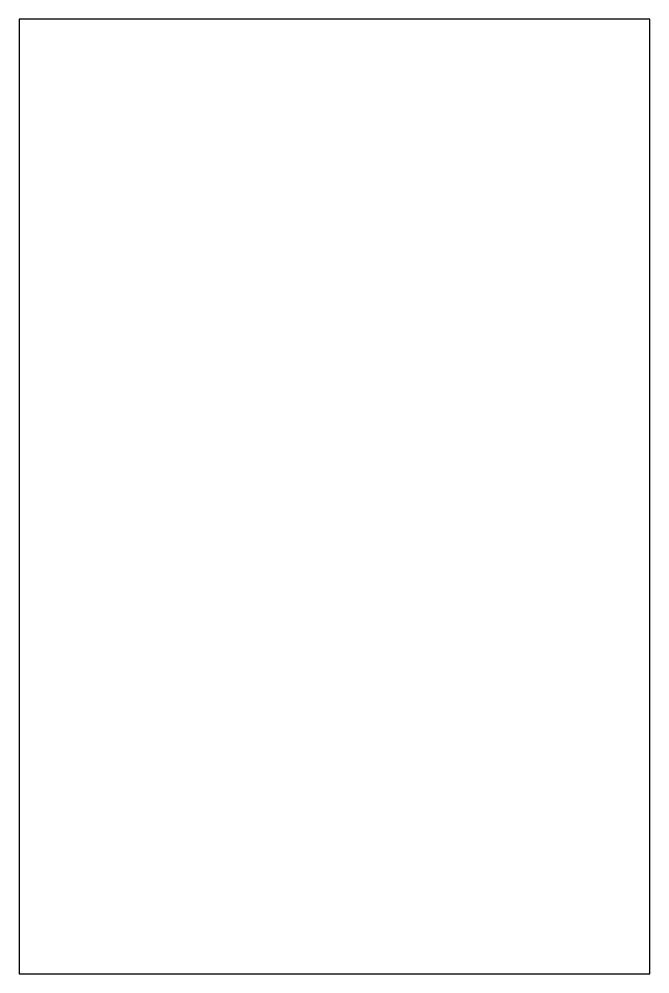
# Model space of a CAD drawing. Header units: millimetres. Extents: x 89 to 131, y 3.9 to 67.4.
import ezdxf

# ---------------------------------------------------------------- set-up
doc = ezdxf.new("R2010")
doc.units = ezdxf.units.MM

msp = doc.modelspace()

# ---------------------------------------------------------------- linework, layer by layer
for p, q in [((131, 67.439), (89, 67.439)), ((89, 67.439), (89, 3.895)), ((131, 3.895), (131, 67.439)), ((89, 3.895), (131, 3.895))]:
    msp.add_line(p, q)

doc.saveas('drawing.dxf')
